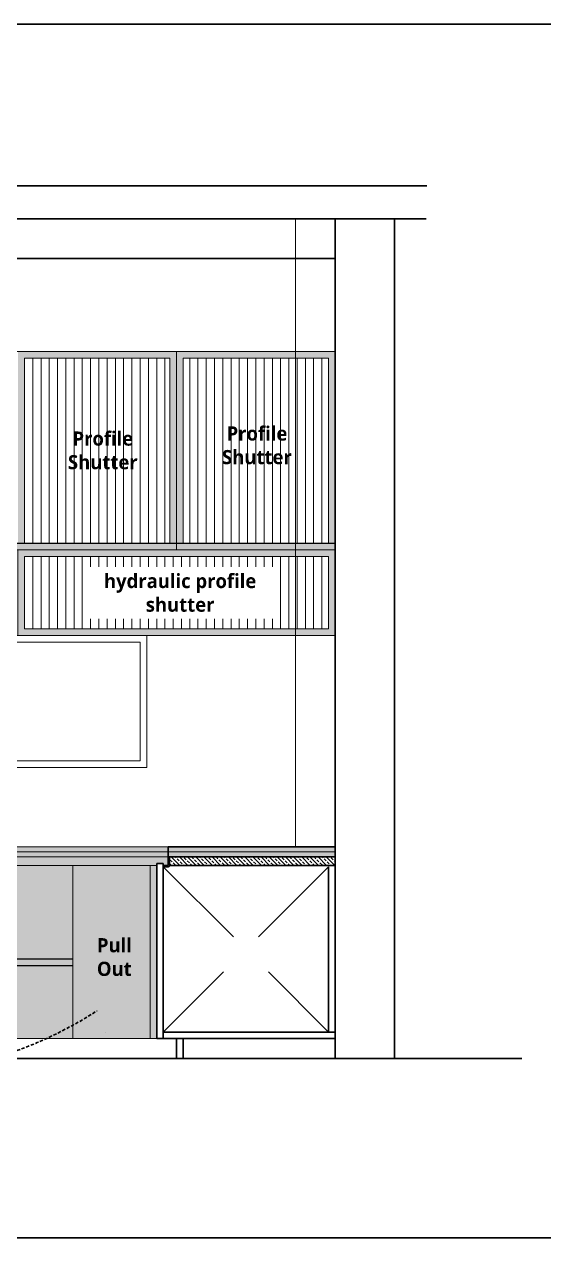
# Model space of a CAD drawing. Header units: millimetres. Extents: x 56222 to 3066687, y -650199 to -121287.
# Drawn here: x 137033 to 137111.6, y -183183.5 to -182999.9 of the extents above; entities that cross this region are included whole.
import ezdxf

# ---------------------------------------------------------------- set-up
doc = ezdxf.new("R2010")
doc.units = ezdxf.units.MM
doc.header["$MEASUREMENT"] = 0
doc.linetypes.add('DASHED', pattern=[0.75, 0.5, -0.25])
doc.linetypes.add('DASHEDX2', pattern=[1.5, 1, -0.5])
for name, color, linetype, lineweight in [('ELEVATION', 250, 'Continuous', 9), ('FIRST FLOOR ( DW_RAIL )', 7, 'Continuous', 9), ('FURNI', 25, 'Continuous', 5), ('FURNITURE', 32, 'Continuous', 9), ('furniture dimensions', 1, 'DASHED', 0), ('SECTION ( SLAB PLine )', 104, 'Continuous', 30), ('Text', 7, 'Continuous', 15), ('XX~SLAB ( BEAM )~ ( DIM )', 7, 'Continuous', 9)]:
    doc.layers.add(name, color=color, linetype=linetype, lineweight=lineweight)
doc.layers.add('hatch', color=250, linetype='Continuous', lineweight=9, transparency=0.5)
doc.layers.add('str coll', color=6, linetype='Continuous')
doc.styles.get("Standard").update_dxf_attribs({"font": 'arial.ttf', "height": 6})
pattern_1 = [(90, (-13833.2177, -2193.0771), (-1.25, 0), [])]

msp = doc.modelspace()

# ---------------------------------------------------------------- hatches: boundary and pattern name
at = {"layer": 'FURNITURE', "lineweight": 0, "true_color": 0xc7c8ca, "transparency": 33554600}
h = msp.add_hatch(dxfattribs=at)
h.set_pattern_fill('ANSI31', color=9, scale=10, angle=45)
h.set_pattern_definition(pattern_1)
h.paths.add_polyline_path([(137055.036, -183050.406), (137033.036, -183050.406), (137033.036, -183078.406), (137055.036, -183078.406)])
h.paths.add_polyline_path([(137074.036, -183050.406), (137057.036, -183050.406), (137057.036, -183078.406), (137074.036, -183078.406)])
h.paths.add_polyline_path([(137079.036, -183050.406), (137074.036, -183050.406), (137074.036, -183078.406), (137079.036, -183078.406)])
h = msp.add_hatch(dxfattribs=at)
h.set_pattern_fill('ANSI31', color=9, scale=10, angle=45)
h.set_pattern_definition(pattern_1)
h.paths.add_polyline_path([(137074.036, -183080.406), (137033.036, -183080.406), (137033.036, -183091.362), (137074.036, -183091.362)])
h.paths.add_polyline_path([(137079.036, -183080.406), (137074.036, -183080.406), (137074.036, -183091.362), (137079.036, -183091.362)])
at = {"layer": 'FURNITURE', "lineweight": 0, "true_color": 0x636466, "transparency": 33554687}
h = msp.add_hatch(color=251, dxfattribs=at)
h.dxf.hatch_style = 1
h.paths.add_polyline_path([(137080.036, -183124.362), (137054.788, -183124.362), (137054.788, -183125.112), (137080.036, -183125.112)])
h.paths.add_polyline_path([(137054.788, -183124.362), (136951.036, -183124.362), (136951.036, -183125.112), (137054.788, -183125.112)])
at = {"layer": 'FURNITURE', "lineweight": 0, "true_color": 0x939598, "transparency": 33554687}
h = msp.add_hatch(color=252, dxfattribs=at)
h.dxf.hatch_style = 1
h.paths.add_polyline_path([(137080.036, -183125.112), (137054.788, -183125.112), (137054.788, -183125.861), (137080.036, -183125.861)])
h.paths.add_polyline_path([(137054.788, -183125.112), (136951.036, -183125.112), (136951.036, -183125.861), (137054.788, -183125.861)])
at = {"layer": 'FURNITURE', "lineweight": 0, "true_color": 0xc8a668, "transparency": 33554687}
h = msp.add_hatch(color=43, dxfattribs=at)
h.dxf.hatch_style = 1
h.paths.add_polyline_path([(137040.348, -183127.15), (137018.02, -183127.15), (137018.02, -183141.31), (137040.348, -183141.31)], flags=17)
h.paths.add_polyline_path([(137040.348, -183142.31), (137018.02, -183142.31), (137018.02, -183153.362), (137040.348, -183153.362)], flags=17)
h.paths.add_polyline_path([(137018.02, -183127.15), (136995.692, -183127.15), (136995.692, -183141.31), (137014.036, -183141.31), (137018.02, -183141.31)], flags=17)
h.paths.add_polyline_path([(137018.02, -183142.31), (137014.036, -183142.31), (136995.692, -183142.31), (136995.692, -183153.362), (137018.02, -183153.362)], flags=17)
h.paths.add_polyline_path([(136995.692, -183127.15), (136987.725, -183127.15), (136973.364, -183127.021), (136973.364, -183153.362), (136995.692, -183153.362)], flags=17)
h.paths.add_polyline_path([(136973.364, -183127.021), (136995.692, -183127.021), (137053.037, -183127.15), (137053.037, -183126.862), (137054.036, -183126.862), (137054.036, -183127.15), (137054.657, -183127.15, 0.31433), (137054.788, -183126.962), (137054.788, -183125.862), (137054.788, -183125.861), (136951.036, -183125.861), (136951.036, -183127.15), (136951.036, -183153.362), (136973.364, -183153.362)])
at = {"layer": 'FURNITURE', "lineweight": 0, "true_color": 0x000000, "transparency": 33554687}
h = msp.add_hatch(color=18, dxfattribs=at)
h.dxf.hatch_style = 1
edge = h.paths.add_edge_path()
edge.add_line((137054.788, -183125.862), (137054.788, -183125.861))
edge.add_line((137054.788, -183125.861), (136951.036, -183125.861))
edge.add_line((136951.036, -183125.861), (136951.036, -183127.15))
edge.add_line((136951.036, -183127.15), (137053.037, -183127.15))
edge.add_line((137053.037, -183127.15), (137053.037, -183126.862))
edge.add_line((137053.037, -183126.862), (137054.036, -183126.862))
edge.add_line((137054.036, -183126.862), (137054.036, -183127.15))
edge.add_line((137054.036, -183127.15), (137054.657, -183127.15))
edge.add_arc((137054.588, -183126.962), 0.2, 290.20201, 360)
edge.add_line((137054.788, -183126.962), (137054.788, -183125.862))
at = {"layer": 'FURNITURE', "lineweight": 0, "true_color": 0xc8a668, "transparency": 33554687}
h = msp.add_hatch(color=43, dxfattribs=at)
h.dxf.hatch_style = 1
h.paths.add_polyline_path([(137052.037, -183127.15), (137040.348, -183127.15), (137040.348, -183153.362), (137052.037, -183153.362)])
h = msp.add_hatch(color=43, dxfattribs=at)
h.dxf.hatch_style = 1
h.paths.add_polyline_path([(137053.037, -183127.15), (137052.037, -183127.15), (137052.037, -183153.362), (137053.036, -183153.362)])
at = {"layer": 'FURNITURE', "lineweight": 0, "true_color": 0x000000, "transparency": 33554687}
h = msp.add_hatch(color=18, dxfattribs=at)
h.dxf.hatch_style = 1
h.paths.add_polyline_path([(137040.348, -183141.31), (137014.036, -183141.31), (137014.036, -183142.31), (137040.348, -183142.31)])
h.paths.add_polyline_path([(137014.036, -183141.31), (136951.036, -183141.31), (136951.036, -183142.31), (137014.036, -183142.31)])
at = {"layer": 'hatch', "lineweight": 0, "true_color": 0x000000, "transparency": 33554687}
h = msp.add_hatch(color=18, dxfattribs=at)
h.dxf.hatch_style = 1
h.paths.add_polyline_path([(136973.536, -183049.406), (136961.536, -183049.406), (136961.536, -183050.406), (136972.536, -183050.406), (136972.536, -183091.362), (136961.536, -183091.362), (136961.536, -183092.362), (136973.536, -183092.362), (136973.536, -183079.406)])
h.paths.add_polyline_path([(136961.536, -183049.406), (136951.036, -183049.406), (136951.036, -183092.362), (136961.536, -183092.362), (136961.536, -183091.362), (136952.036, -183091.362), (136952.036, -183050.406), (136961.536, -183050.406)])
h.paths.add_polyline_path([(136996.036, -183078.406), (136973.536, -183078.406), (136973.536, -183079.406), (136996.036, -183079.406)])
h.paths.add_polyline_path([(137010.043, -183078.406), (136996.036, -183078.406), (136996.036, -183079.406), (137010.043, -183079.406)])
h.paths.add_polyline_path([(137014.056, -183078.406), (137010.043, -183078.406), (137010.043, -183079.406), (137014.056, -183079.406)])
h.paths.add_polyline_path([(137018.043, -183078.406), (137014.056, -183078.406), (137014.056, -183079.406), (137018.043, -183079.406)])
h.paths.add_polyline_path([(137032.036, -183078.406), (137018.043, -183078.406), (137018.043, -183079.406), (137032.036, -183079.406)])
h.paths.add_polyline_path([(137056.036, -183078.406), (137032.036, -183078.406), (137032.036, -183079.406), (137056.036, -183079.406)])
h.paths.add_polyline_path([(137074.036, -183078.406), (137057.036, -183078.406), (137056.036, -183078.406), (137056.036, -183079.406), (137074.036, -183079.406)])
h.paths.add_polyline_path([(137080.036, -183078.406), (137074.036, -183078.406), (137074.036, -183079.406), (137080.036, -183079.406)])
h = msp.add_hatch(color=18, dxfattribs=at)
h.dxf.hatch_style = 1
h.paths.add_polyline_path([(137033.036, -183050.406), (137055.036, -183050.406), (137055.036, -183078.406), (137056.036, -183078.406), (137056.036, -183049.406), (137032.036, -183049.406), (137032.036, -183078.406), (137033.036, -183078.406)])
h.paths.add_polyline_path([(137057.036, -183050.406), (137074.036, -183050.406), (137074.036, -183049.406), (137056.036, -183049.406), (137056.036, -183078.406), (137057.036, -183078.406)])
h.paths.add_polyline_path([(137074.036, -183091.362), (137033.036, -183091.362), (137033.036, -183080.406), (137074.036, -183080.406), (137074.036, -183079.406), (137032.036, -183079.406), (137032.036, -183092.362), (137074.036, -183092.362)])
h.paths.add_polyline_path([(137080.036, -183079.406), (137074.036, -183079.406), (137074.036, -183080.406), (137079.036, -183080.406), (137079.036, -183091.362), (137074.036, -183091.362), (137074.036, -183092.362), (137080.036, -183092.362)])
h = msp.add_hatch(color=18, dxfattribs=at)
h.dxf.hatch_style = 1
h.paths.add_polyline_path([(137080.036, -183049.406), (137074.036, -183049.406), (137074.036, -183050.406), (137079.036, -183050.406), (137079.036, -183078.406), (137080.036, -183078.406)])
at = {"layer": 'hatch', "transparency": 33554651}
h = msp.add_hatch(dxfattribs=at)
h.set_pattern_fill('ANSI33', color=256, scale=3.493167, angle=90, style=0)
h.set_pattern_definition([(135, (-5358210.8443, 4413262.1646), (-0.61751058278, -0.61751058278), []), (135, (-5358210.8443, 4413262.7821), (-0.61751058278, -0.61751058278), [0.43664592054, -0.21832296027])])
h.paths.add_polyline_path([(137080.036, -183127.147), (137080.036, -183125.862), (137054.988, -183125.868), (137054.988, -183127.153)])

# ---------------------------------------------------------------- linework, layer by layer
at = {"layer": 'ELEVATION', "color": 252, "lineweight": 0, "true_color": 0x939598, "transparency": 33554613}
msp.add_line((137074.036, -183029.362), (137074.036, -183124.362), dxfattribs=at)
at = {"layer": 'FIRST FLOOR ( DW_RAIL )', "color": 251, "linetype": 'DASHEDX2', "lineweight": 0, "ltscale": 15, "true_color": 0x4b4c4e}
for p, q in [((137054.036, -183127.362), (137079.036, -183152.363)), ((137079.036, -183127.362), (137054.036, -183152.363))]:
    msp.add_line(p, q, dxfattribs=at)
at = {"layer": 'FIRST FLOOR ( DW_RAIL )', "lineweight": 0}
for p, q in [((137056.029, -183153.362), (137053.036, -183153.362)), ((137057.036, -183153.362), (137057.036, -183156.362))]:
    msp.add_line(p, q, dxfattribs=at)
at = {"layer": 'FURNI', "lineweight": 0}
for points in [[(137033.036, -183050.406), (137055.036, -183050.406), (137055.036, -183078.406), (137033.036, -183078.406)], [(137057.036, -183050.406), (137079.036, -183050.406), (137079.036, -183078.406), (137057.036, -183078.406)], [(137033.036, -183080.406), (137079.036, -183080.406), (137079.036, -183091.362), (137033.036, -183091.362)]]:
    msp.add_lwpolyline(points, close=True, dxfattribs=at)
at = {"layer": 'FURNITURE', "lineweight": 0}
for p, q in [((136951.036, -183049.406), (137080.036, -183049.406)), ((137056.036, -183049.406), (137056.036, -183079.406)), ((136973.536, -183079.406), (137080.036, -183079.406)), ((137032.036, -183092.362), (137080.036, -183092.362)), ((137080.036, -183125.112), (136951.036, -183125.112)), ((136987.725, -183127.15), (137053.037, -183127.15)), ((137052.037, -183127.15), (137052.037, -183153.362)), ((137053.037, -183128.15), (137053.037, -183128.15)), ((137054.036, -183127.15), (137054.657, -183127.15)), ((137054.988, -183127.15), (137080.036, -183127.15)), ((137045.347, -183152.362), (137045.349, -183152.362)), ((136951.036, -183153.362), (137053.038, -183153.362))]:
    msp.add_line(p, q, dxfattribs=at)
at = {"layer": 'FURNITURE', "lineweight": 25}
for p, q in [((136973.536, -183078.406), (137080.036, -183078.406)), ((137014.036, -183141.31), (137040.348, -183141.31)), ((137014.036, -183142.31), (137040.348, -183142.31))]:
    msp.add_line(p, q, dxfattribs=at)
at = {"layer": 'FURNITURE', "color": 0, "lineweight": 0}
for p, q in [((136951.036, -183124.362), (137080.036, -183124.362)), ((136951.036, -183125.861), (137080.036, -183125.861))]:
    msp.add_line(p, q, dxfattribs=at)
at = {"layer": 'FURNITURE', "color": 0, "lineweight": 30, "ltscale": 0.4}
for p, q in [((137080.036, -183124.362), (137054.788, -183124.362)), ((137054.788, -183124.362), (137054.788, -183125.862)), ((137054.788, -183125.862), (137080.036, -183125.862))]:
    msp.add_line(p, q, dxfattribs=at)
at = {"layer": 'FURNITURE', "lineweight": 30, "ltscale": 0.4}
for p, q in [((137053.036, -183153.362), (137053.037, -183126.862)), ((137054.036, -183126.862), (137053.036, -183126.862)), ((137054.036, -183153.362), (137054.036, -183126.862)), ((137079.036, -183152.363), (137079.036, -183127.362)), ((137080.036, -183152.363), (137080.036, -183127.362)), ((137053.036, -183153.362), (137053.91, -183153.362)), ((137056.036, -183153.362), (137056.036, -183156.362)), ((137057.036, -183153.362), (137057.036, -183156.362))]:
    msp.add_line(p, q, dxfattribs=at)
at = {"layer": 'FURNITURE', "lineweight": 30}
msp.add_line((137054.988, -183127.15), (137080.036, -183127.15), dxfattribs=at)
at = {"layer": 'FURNITURE', "lineweight": 0}
for points in [[(137032.036, -183079.406), (137080.036, -183079.406), (137080.036, -183092.362), (137032.036, -183092.362)], [(136979.536, -183092.362), (137051.536, -183092.362), (137051.536, -183112.362), (136979.536, -183112.362)], [(136980.536, -183093.362), (137050.536, -183093.362), (137050.536, -183111.362), (136980.536, -183111.362)], [(137018.02, -183127.15), (137040.348, -183127.15), (137040.348, -183153.362), (137018.02, -183153.362)]]:
    msp.add_lwpolyline(points, close=True, dxfattribs=at)
at = {"layer": 'FURNITURE', "lineweight": 30, "ltscale": 0.4}
msp.add_lwpolyline([(137054.036, -183127.162), (137054.588, -183127.162, 0.4142136), (137054.788, -183126.962), (137054.788, -183125.862), (137054.988, -183125.862), (137054.988, -183127.162, -0.4142136), (137054.788, -183127.362), (137054.036, -183127.362)], format="xyb", close=True, dxfattribs=at)
msp.add_lwpolyline([(137053.91, -183153.362), (137080.036, -183153.363), (137080.036, -183152.363), (137054.036, -183152.362), (137054.036, -183153.362)], dxfattribs=at)
at = {"layer": 'furniture dimensions', "lineweight": 0}
msp.add_line((136951.036, -183153.362), (137040.348, -183153.362), dxfattribs=at)
at = {"layer": 'furniture dimensions', "lineweight": 30}
msp.add_arc((137010.701, -183097.333), 61.609, 242.68342, 302.70193, dxfattribs=at)
at = {"layer": 'SECTION ( SLAB PLine )', "color": 1}
for p, q in [((137093.915, -183024.362), (136935.284, -183024.362)), ((137093.81, -183029.362), (136935.422, -183029.362)), ((137108.264, -183156.362), (136933.215, -183156.362))]:
    msp.add_line(p, q, dxfattribs=at)
at = {"layer": 'str coll', "lineweight": 30}
msp.add_line((136951.036, -183035.362), (137080.036, -183035.362), dxfattribs=at)
at = {"layer": 'XX~SLAB ( BEAM )~ ( DIM )', "lineweight": 30}
msp.add_lwpolyline([(137089.036, -183029.362), (137080.036, -183029.362), (137080.036, -183156.362), (137089.036, -183156.362)], close=True, dxfattribs=at)

# ---------------------------------------------------------------- texts
at = {"layer": 'Text', "ltscale": 20, "char_height": 2.14365, "attachment_point": 1}
for s, insert, width in [('\\pxqc;{\\fMalgun Gothic|b1|i0|c0|p34;\\C1;Profile Shutter}', (137058.649, -183060.745), 19.10275), ('\\pxqc;{\\fMalgun Gothic|b1|i0|c0|p34;\\C1;Profile Shutter}', (137035.333, -183061.517), 19.10275), ('{\\fMalgun Gothic|b1|i0|c0|p34;\\C1;Pull\\POut}', (137043.987, -183138.162), 39.27782)]:
    msp.add_mtext(s, dxfattribs=dict(at, insert=insert, width=width))

# ---------------------------------------------------------------- next in the draw order: texts
at = {"layer": 'Text', "ltscale": 20, "insert": (137043.058, -183083.065), "char_height": 2.14365, "width": 27.04064, "attachment_point": 1, "bg_fill": 2}
msp.add_mtext('\\pxqc;{\\fMalgun Gothic|b1|i0|c0|p34;\\C1;hydraulic profile shutter }', dxfattribs=at)

# ---------------------------------------------------------------- next in the draw order: linework, layer by layer
at = {"layer": 'FURNITURE', "color": 242, "lineweight": 30, "true_color": 0xcd2027}
msp.add_lwpolyline([(136032.822, -182999.915), (137237.729, -182999.915), (137237.729, -183183.48), (136032.822, -183183.48)], close=True, dxfattribs=at)

doc.saveas('drawing.dxf')
